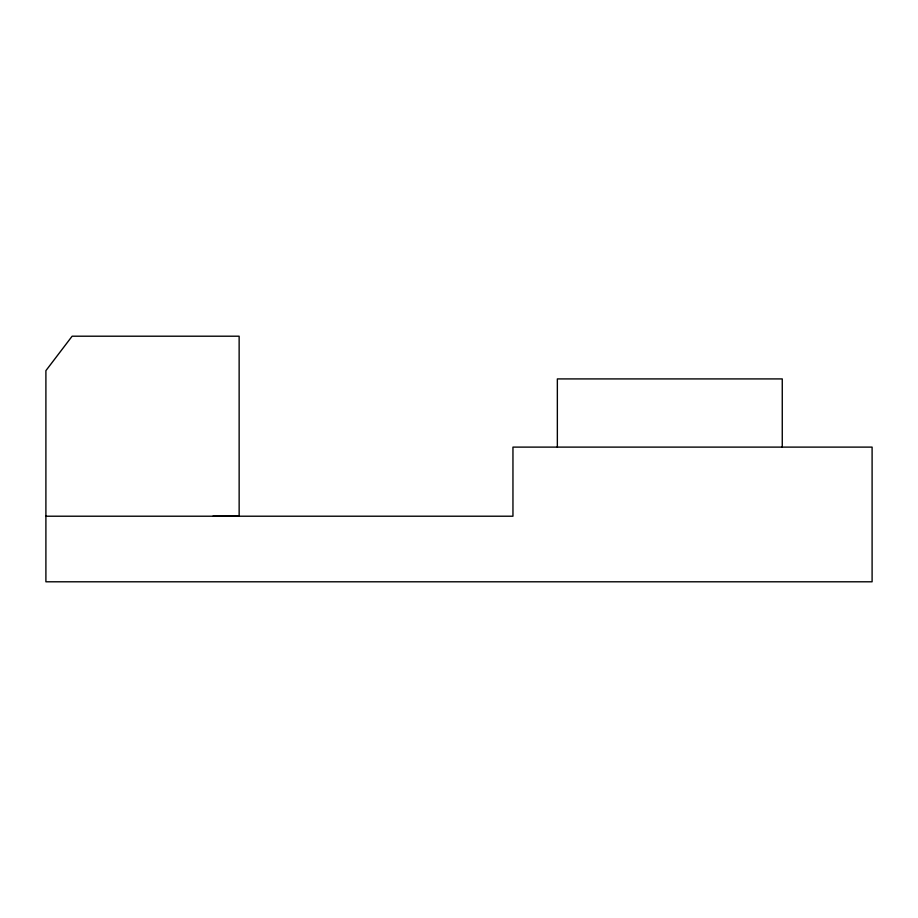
<?xml version="1.0" encoding="UTF-8"?>
<svg xmlns="http://www.w3.org/2000/svg" width="918" height="918" viewBox="0 0 918 918"><rect width="100%" height="100%" fill="white"/><g stroke="black" fill="none" stroke-linecap="round" stroke-linejoin="round"><path stroke-width="1.38" d="M212.907 516.214L239.15 516.18L239.139 336.206L72.132 336.206L45.9 370.654L45.9 581.794L872.1 581.794L872.1 447.112L512.955 447.112L512.955 516.214L45.9 516.214M782.262 447.112L782.262 378.916L557.352 378.916L557.352 447.112"/></g></svg>
